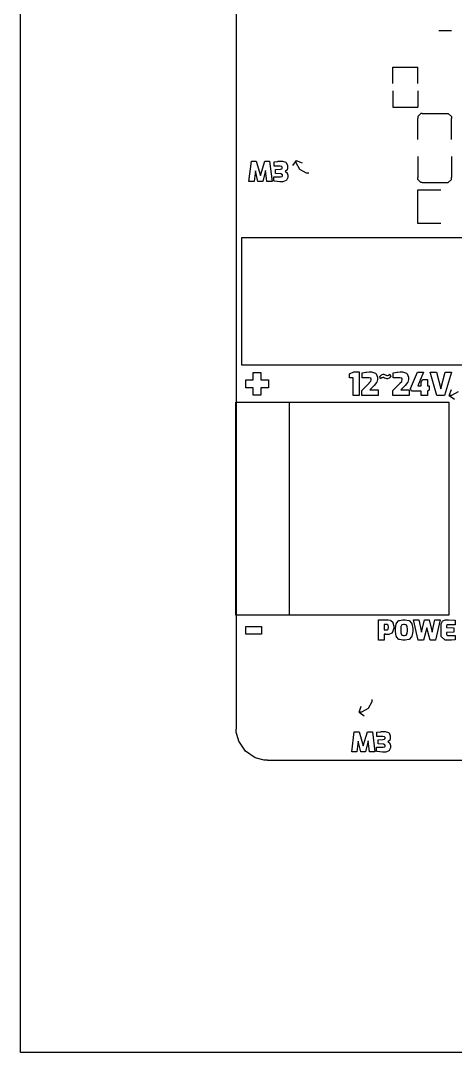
# Model space of a CAD drawing. Extents: x 0 to 132, y 0 to 98.
# Drawn here: x 0 to 20.74, y 0 to 49.2 of the extents above; entities that cross this region are included whole.
import ezdxf

# ---------------------------------------------------------------- set-up
doc = ezdxf.new("R2010")
doc.units = 0
doc.layers.get('0').update_dxf_attribs({"linetype": 'CONTINUOUS'})

msp = doc.modelspace()

# ---------------------------------------------------------------- linework, layer by layer
at = {"color": 7}
for p, q in [((0, 0), (0, 98.0694)), ((132.282, 0), (0, 0))]:
    msp.add_line(p, q, dxfattribs=at)
at = {"color": 0}
for p, q in [((10.2857, 82.7183), (10.2857, 15.4092)), ((19.9471, 48.7288), (20.5466, 48.7288)), ((17.7464, 46.9787), (18.9466, 46.9787)), ((17.7464, 46.2082), (17.7464, 46.9787)), ((18.9466, 46.2082), (18.9466, 46.9787)), ((17.7464, 45.8488), (17.7464, 45.0783)), ((18.9466, 45.8488), (18.9466, 45.0783)), ((17.7464, 45.0783), (18.9466, 45.0783)), ((19.0955, 44.7781), (18.9466, 44.6292)), ((19.1464, 44.7781), (19.0955, 44.7781)), ((19.1464, 44.7781), (20.3467, 44.7781)), ((20.3467, 44.7781), (20.3963, 44.7781)), ((20.3963, 44.7781), (20.5466, 44.6292)), ((18.9466, 44.6292), (18.9466, 44.5781)), ((18.9466, 44.5781), (18.9466, 44.5287)), ((18.9466, 43.5282), (18.9466, 44.5287)), ((20.5466, 44.6292), (20.5466, 44.5781)), ((20.5466, 44.5781), (20.5466, 44.5287)), ((20.5466, 43.5282), (20.5466, 44.5287)), ((10.892, 41.5286), (11.005, 42.4931)), ((11.005, 42.4931), (11.242, 42.4931)), ((11.242, 42.4931), (11.4432, 41.8151)), ((11.4432, 41.8151), (11.6403, 42.4931)), ((11.6403, 42.4931), (11.8746, 42.4931)), ((11.8746, 42.4931), (11.9917, 41.5286)), ((12.0923, 42.4656), (12.1088, 42.4699)), ((12.0923, 42.2631), (12.0923, 42.4656)), ((12.1088, 42.4699), (12.2701, 42.4917)), ((12.2701, 42.4917), (12.2852, 42.4931)), ((12.2852, 42.4931), (12.299, 42.496)), ((12.299, 42.496), (12.4465, 42.5027)), ((12.4465, 42.5027), (12.4616, 42.5016)), ((12.4616, 42.5016), (12.4823, 42.5016)), ((12.4823, 42.5016), (12.6463, 42.4505)), ((12.6463, 42.4505), (12.6587, 42.4409)), ((12.6587, 42.4409), (12.6697, 42.4311)), ((12.6697, 42.4311), (12.7303, 42.3016)), ((13.1465, 42.5291), (12.966, 42.2892)), ((13.1465, 42.5291), (13.4262, 42.4286)), ((13.1465, 42.4229), (13.1465, 42.5291)), ((13.3215, 42.1047), (13.1465, 42.4229)), ((18.9466, 42.7288), (18.9466, 41.7283)), ((20.5466, 42.7288), (20.5466, 41.7283)), ((11.1966, 42.0384), (11.1359, 41.5286)), ((11.3206, 41.5286), (11.1966, 42.0384)), ((11.6844, 42.0493), (11.5562, 41.5286)), ((11.7478, 41.5286), (11.6844, 42.0493)), ((12.3596, 42.2631), (12.0923, 42.2631)), ((12.1584, 42.11), (12.3803, 42.1252)), ((12.1584, 41.9171), (12.1584, 42.11)), ((12.3899, 41.9047), (12.1584, 41.9171)), ((12.3817, 42.2631), (12.3596, 42.2631)), ((12.3803, 42.1252), (12.3886, 42.1266)), ((12.4492, 42.2508), (12.3817, 42.2631)), ((12.3886, 42.1266), (12.452, 42.139)), ((12.4065, 41.9047), (12.3899, 41.9047)), ((12.4919, 41.8553), (12.4065, 41.9047)), ((12.4533, 42.248), (12.4492, 42.2508)), ((12.452, 42.139), (12.4561, 42.1404)), ((12.4575, 42.2451), (12.4533, 42.248)), ((12.4561, 42.1404), (12.4602, 42.1432)), ((12.4809, 42.2081), (12.4575, 42.2451)), ((12.4602, 42.1432), (12.4809, 42.1721)), ((12.4809, 42.194), (12.4809, 42.2081)), ((12.4809, 42.1816), (12.4809, 42.194)), ((12.4809, 42.1721), (12.4809, 42.1816)), ((12.4919, 41.8387), (12.4919, 41.8553)), ((12.4919, 41.8123), (12.4919, 41.8387)), ((12.6311, 42.0176), (12.6214, 42.0137)), ((12.6214, 42.0137), (12.6311, 42.0109)), ((12.7, 42.0702), (12.6311, 42.0176)), ((12.6311, 42.0109), (12.7069, 41.9474)), ((12.7055, 42.0769), (12.7, 42.0702)), ((12.7096, 42.0853), (12.7055, 42.0769)), ((12.7069, 41.9474), (12.7124, 41.9379)), ((12.7303, 42.164), (12.7096, 42.0853)), ((12.7124, 41.9379), (12.7165, 41.9294)), ((12.7165, 41.9294), (12.7427, 41.8331)), ((12.7303, 42.3016), (12.7303, 42.2575)), ((12.7303, 42.2575), (12.7303, 42.1915)), ((12.7303, 42.1915), (12.7303, 42.164)), ((12.7427, 41.8331), (12.7427, 41.7999)), ((13.6398, 41.9283), (13.3215, 42.1047)), ((13.7473, 41.9283), (13.6398, 41.9283)), ((11.1359, 41.5286), (10.892, 41.5286)), ((11.5562, 41.5286), (11.3206, 41.5286)), ((11.9917, 41.5286), (11.7478, 41.5286)), ((12.0799, 41.5562), (12.0799, 41.7601)), ((12.0799, 41.7601), (12.3651, 41.7601)), ((12.1088, 41.5505), (12.0799, 41.5562)), ((12.3665, 41.5202), (12.1088, 41.5505)), ((12.3651, 41.7601), (12.3886, 41.7601)), ((12.463, 41.5202), (12.3665, 41.5202)), ((12.3886, 41.7601), (12.4588, 41.7682)), ((12.4588, 41.7682), (12.463, 41.7696)), ((12.463, 41.7696), (12.4671, 41.7724)), ((12.5112, 41.5202), (12.463, 41.5202)), ((12.4671, 41.7724), (12.4919, 41.8028)), ((12.4919, 41.8028), (12.4919, 41.8123)), ((12.6573, 41.5756), (12.5112, 41.5202)), ((12.6697, 41.5851), (12.6573, 41.5756)), ((12.6807, 41.596), (12.6697, 41.5851)), ((12.7427, 41.7202), (12.6807, 41.596)), ((12.7427, 41.7999), (12.7427, 41.7643)), ((12.7427, 41.7643), (12.7427, 41.7202)), ((18.9466, 41.6789), (18.9466, 41.7283)), ((18.9466, 41.6292), (18.9466, 41.6789)), ((19.0955, 41.4789), (18.9466, 41.6292)), ((19.1464, 41.4789), (19.0955, 41.4789)), ((19.1464, 41.4789), (20.3467, 41.4789)), ((20.3467, 41.4789), (20.3963, 41.4789)), ((20.3963, 41.4789), (20.5466, 41.6292)), ((20.5466, 41.6789), (20.5466, 41.7283)), ((20.5466, 41.6292), (20.5466, 41.6789)), ((18.9466, 39.5277), (18.9466, 41.1275)), ((18.9466, 41.1275), (20.0477, 41.1275)), ((20.0477, 39.5277), (18.9466, 39.5277)), ((10.5558, 38.8634), (24.9067, 38.8634)), ((10.5558, 32.7684), (10.5558, 38.8634)), ((24.9067, 32.7684), (10.5558, 32.7684)), ((10.7377, 31.699), (10.7377, 32.0669)), ((10.7377, 32.0669), (11.0905, 32.0669)), ((11.0905, 32.0669), (11.0905, 32.4197)), ((11.0905, 32.4197), (11.4625, 32.4197)), ((11.4625, 32.4197), (11.4625, 32.0669)), ((11.4625, 32.0669), (11.8153, 32.0669)), ((11.8153, 32.0669), (11.8153, 31.699)), ((15.6807, 32.3619), (15.8888, 32.4528)), ((15.6807, 32.1758), (15.6807, 32.3619)), ((15.8557, 32.1758), (15.6807, 32.1758)), ((15.8557, 31.3283), (15.8557, 32.1758)), ((15.8888, 32.4528), (16.1478, 32.4528)), ((16.1478, 32.4528), (16.1478, 31.3283)), ((16.2925, 32.4073), (16.3091, 32.4115)), ((16.2925, 32.1758), (16.2925, 32.4073)), ((16.6122, 32.1758), (16.2925, 32.1758)), ((16.3091, 32.4115), (16.4621, 32.439)), ((16.4621, 32.439), (16.4772, 32.4404)), ((16.4772, 32.4404), (16.491, 32.4431)), ((16.491, 32.4431), (16.6233, 32.4528)), ((16.6315, 32.1758), (16.6122, 32.1758)), ((16.6233, 32.4528), (16.6688, 32.4528)), ((16.6936, 32.1579), (16.6315, 32.1758)), ((16.6315, 31.9236), (16.6949, 31.9994)), ((16.6688, 32.4528), (16.7349, 32.4528)), ((16.6991, 32.1538), (16.6936, 32.1579)), ((16.6949, 31.9994), (16.6991, 32.0063)), ((16.7032, 32.151), (16.6991, 32.1538)), ((16.6991, 32.0063), (16.7032, 32.0132)), ((16.7239, 32.1042), (16.7032, 32.151)), ((16.7032, 32.0132), (16.7239, 32.0697)), ((16.7239, 32.0876), (16.7239, 32.1042)), ((16.7239, 32.0697), (16.7239, 32.0876)), ((16.7349, 32.4528), (16.9237, 32.388)), ((16.9237, 32.388), (16.9375, 32.3742)), ((16.9375, 32.3742), (16.9499, 32.3619)), ((16.9499, 32.3619), (17.016, 32.1951)), ((17.016, 32.0931), (16.9816, 31.9664)), ((17.016, 32.1951), (17.016, 32.1386)), ((17.016, 32.1386), (17.016, 32.0931)), ((17.1304, 32.2241), (17.1359, 32.2323)), ((17.1717, 32.1248), (17.1304, 32.2241)), ((17.1359, 32.2323), (17.2007, 32.2985)), ((17.1772, 32.1303), (17.1717, 32.1248)), ((17.2296, 32.1648), (17.1772, 32.1303)), ((17.2007, 32.2985), (17.209, 32.3026)), ((17.209, 32.3026), (17.2158, 32.3081)), ((17.2158, 32.3081), (17.2889, 32.3357)), ((17.2351, 32.1662), (17.2296, 32.1648)), ((17.2393, 32.1689), (17.2351, 32.1662)), ((17.2806, 32.1786), (17.2393, 32.1689)), ((17.2957, 32.1786), (17.2806, 32.1786)), ((17.2889, 32.3357), (17.3137, 32.3357)), ((17.3123, 32.1786), (17.2957, 32.1786)), ((17.3619, 32.1593), (17.3123, 32.1786)), ((17.3137, 32.3357), (17.3247, 32.3357)), ((17.3247, 32.3357), (17.355, 32.3301)), ((17.355, 32.3301), (17.3591, 32.3288)), ((17.3591, 32.3288), (17.3619, 32.3274)), ((17.3619, 32.3274), (17.4101, 32.3081)), ((17.3716, 32.1551), (17.3619, 32.1593)), ((17.3784, 32.1538), (17.3716, 32.1551)), ((17.4336, 32.1345), (17.3784, 32.1538)), ((17.4101, 32.3081), (17.417, 32.3053)), ((17.417, 32.3053), (17.4253, 32.3026)), ((17.4253, 32.3026), (17.4721, 32.2833)), ((17.4377, 32.1331), (17.4336, 32.1345)), ((17.4405, 32.1317), (17.4377, 32.1331)), ((17.4708, 32.1248), (17.4405, 32.1317)), ((17.4832, 32.1248), (17.4708, 32.1248)), ((17.4721, 32.2833), (17.4887, 32.2833)), ((17.5052, 32.1248), (17.4832, 32.1248)), ((17.4887, 32.2833), (17.5052, 32.2833)), ((17.5052, 32.2833), (17.5493, 32.2985)), ((17.5727, 32.151), (17.5052, 32.1248)), ((17.5493, 32.2985), (17.5548, 32.3012)), ((17.5548, 32.3012), (17.5603, 32.304)), ((17.5603, 32.304), (17.6086, 32.3398)), ((17.5796, 32.1551), (17.5727, 32.151)), ((17.5865, 32.1607), (17.5796, 32.1551)), ((17.6458, 32.2254), (17.5865, 32.1607)), ((17.6086, 32.3398), (17.6127, 32.3439)), ((17.6127, 32.3439), (17.6513, 32.2323)), ((17.6513, 32.2323), (17.6458, 32.2254)), ((17.7726, 32.4073), (17.7877, 32.4115)), ((17.7726, 32.1758), (17.7726, 32.4073)), ((18.0909, 32.1758), (17.7726, 32.1758)), ((17.7877, 32.4115), (17.9407, 32.439)), ((17.9407, 32.439), (17.9558, 32.4404)), ((17.9558, 32.4404), (17.9696, 32.4431)), ((17.9696, 32.4431), (18.1019, 32.4528)), ((18.1102, 32.1758), (18.0909, 32.1758)), ((18.1019, 32.4528), (18.146, 32.4528)), ((18.1088, 31.9236), (18.1749, 31.9994)), ((18.1722, 32.1579), (18.1102, 32.1758)), ((18.146, 32.4528), (18.2135, 32.4528)), ((18.1777, 32.1538), (18.1722, 32.1579)), ((18.1749, 31.9994), (18.1791, 32.0063)), ((18.1818, 32.151), (18.1777, 32.1538)), ((18.1791, 32.0063), (18.1832, 32.0132)), ((18.2053, 32.1042), (18.1818, 32.151)), ((18.1832, 32.0132), (18.2053, 32.0697)), ((18.2053, 32.0876), (18.2053, 32.1042)), ((18.2053, 32.0697), (18.2053, 32.0876)), ((18.2135, 32.4528), (18.4023, 32.388)), ((18.4023, 32.388), (18.4161, 32.3742)), ((18.4161, 32.3742), (18.4285, 32.3619)), ((18.4285, 32.3619), (18.4947, 32.1951)), ((18.4947, 32.0931), (18.4602, 31.9664)), ((18.4947, 32.1951), (18.4947, 32.1386)), ((18.4947, 32.1386), (18.4947, 32.0931)), ((18.5994, 31.6659), (18.9218, 32.4431)), ((18.9218, 32.4431), (19.2181, 32.4431)), ((19.2181, 32.4431), (18.9439, 31.7803)), ((19.112, 31.9443), (19.1671, 32.0904)), ((19.1671, 32.0904), (19.4042, 32.0904)), ((19.4042, 32.0904), (19.4042, 31.7803)), ((19.8562, 31.3283), (19.5254, 32.4431)), ((19.5254, 32.4431), (19.8286, 32.4431)), ((19.8286, 32.4431), (20.0394, 31.6453)), ((20.0394, 31.6453), (20.2517, 32.4431)), ((20.5493, 32.4431), (20.2186, 31.3283)), ((20.2517, 32.4431), (20.5493, 32.4431)), ((11.0905, 31.699), (10.7377, 31.699)), ((11.0905, 31.3449), (11.0905, 31.699)), ((11.8153, 31.699), (11.4625, 31.699)), ((11.4625, 31.699), (11.4625, 31.3449)), ((16.2746, 31.5584), (16.6233, 31.914)), ((16.2746, 31.3283), (16.2746, 31.5584)), ((16.6233, 31.914), (16.6315, 31.9236)), ((16.8506, 31.7845), (16.6577, 31.5888)), ((16.6577, 31.5888), (17.0463, 31.5888)), ((16.8644, 31.7996), (16.8506, 31.7845)), ((16.9692, 31.9402), (16.8644, 31.7996)), ((16.9761, 31.9526), (16.9692, 31.9402)), ((16.9816, 31.9664), (16.9761, 31.9526)), ((17.0463, 31.5888), (17.0463, 31.3283)), ((17.7533, 31.5584), (18.1005, 31.914)), ((17.7533, 31.3283), (17.7533, 31.5584)), ((18.1005, 31.914), (18.1088, 31.9236)), ((18.3293, 31.7845), (18.1391, 31.5888)), ((18.1391, 31.5888), (18.525, 31.5888)), ((18.3431, 31.7996), (18.3293, 31.7845)), ((18.4464, 31.9402), (18.3431, 31.7996)), ((18.4533, 31.9526), (18.4464, 31.9402)), ((18.4602, 31.9664), (18.4533, 31.9526)), ((18.525, 31.5888), (18.525, 31.3283)), ((18.649, 31.5336), (18.5994, 31.6659)), ((19.112, 31.5336), (18.649, 31.5336)), ((18.9439, 31.7803), (19.112, 31.7803)), ((19.112, 31.7803), (19.112, 31.9443)), ((19.112, 31.3283), (19.112, 31.5336)), ((19.4042, 31.7803), (19.4923, 31.7803)), ((19.4923, 31.5791), (19.4042, 31.5336)), ((19.4042, 31.5336), (19.4042, 31.3283)), ((19.4923, 31.7803), (19.4923, 31.5791)), ((20.4459, 31.3283), (20.5466, 31.6081)), ((20.8704, 31.5047), (20.5521, 31.3283)), ((10.2664, 31.0086), (20.4266, 31.0086)), ((10.2664, 20.8484), (10.2664, 31.0086)), ((11.4625, 31.3449), (11.0905, 31.3449)), ((12.8061, 31.0086), (12.8061, 20.8484)), ((16.1478, 31.3283), (15.8557, 31.3283)), ((17.0463, 31.3283), (16.2746, 31.3283)), ((18.525, 31.3283), (17.7533, 31.3283)), ((19.4042, 31.3283), (19.112, 31.3283)), ((20.2186, 31.3283), (19.8562, 31.3283)), ((20.4266, 31.0086), (20.4266, 20.8484)), ((20.4459, 31.3283), (20.6871, 31.1492)), ((20.5521, 31.3283), (20.4459, 31.3283)), ((20.4266, 20.8484), (10.2664, 20.8484)), ((10.7377, 20.3095), (11.4928, 20.3095)), ((10.7377, 19.9388), (10.7377, 20.3095)), ((11.4928, 20.3095), (11.4928, 19.9388)), ((17.0767, 19.6591), (17.0767, 20.6251)), ((17.0767, 20.6251), (17.5011, 20.6251)), ((17.4763, 20.3991), (17.3316, 20.3991)), ((17.3316, 20.3991), (17.3316, 20.1497)), ((17.4873, 20.3991), (17.4763, 20.3991)), ((17.5245, 20.3743), (17.4873, 20.3991)), ((17.4887, 20.1497), (17.5273, 20.1759)), ((17.5011, 20.6251), (17.5369, 20.6251)), ((17.5273, 20.3688), (17.5245, 20.3743)), ((17.5286, 20.3647), (17.5273, 20.3688)), ((17.5273, 20.1759), (17.53, 20.18)), ((17.5424, 20.2999), (17.5286, 20.3647)), ((17.53, 20.18), (17.5314, 20.1855)), ((17.5314, 20.1855), (17.5424, 20.2544)), ((17.5369, 20.6251), (17.6348, 20.6044)), ((17.5424, 20.2765), (17.5424, 20.2999)), ((17.5424, 20.2544), (17.5424, 20.2765)), ((17.6348, 20.6044), (17.6458, 20.5989)), ((17.6458, 20.5989), (17.6554, 20.5948)), ((17.6554, 20.5948), (17.745, 20.5121)), ((17.796, 20.2089), (17.7271, 20.0091)), ((17.745, 20.5121), (17.7533, 20.4997)), ((17.7533, 20.4997), (17.7602, 20.4873)), ((17.7602, 20.4873), (17.796, 20.3316)), ((17.796, 20.3316), (17.796, 20.2792)), ((17.796, 20.2792), (17.796, 20.2089)), ((17.8773, 20.2186), (17.9131, 20.4322)), ((17.8773, 20.1414), (17.8773, 20.2186)), ((17.9131, 20.4322), (17.92, 20.4501)), ((17.92, 20.4501), (17.9269, 20.468)), ((17.9269, 20.468), (18.0399, 20.5893)), ((18.0399, 20.5893), (18.0551, 20.5948)), ((18.0551, 20.5948), (18.0689, 20.6017)), ((18.0689, 20.6017), (18.2342, 20.632)), ((18.1391, 20.304), (18.1295, 20.1827)), ((18.1295, 20.1827), (18.1295, 20.1414)), ((18.1419, 20.3123), (18.1391, 20.304)), ((18.1433, 20.3219), (18.1419, 20.3123)), ((18.1818, 20.3853), (18.1433, 20.3219)), ((18.1874, 20.3881), (18.1818, 20.3853)), ((18.1929, 20.3922), (18.1874, 20.3881)), ((18.2631, 20.406), (18.1929, 20.3922)), ((18.2342, 20.632), (18.2893, 20.632)), ((18.2893, 20.406), (18.2631, 20.406)), ((18.2893, 20.632), (18.3472, 20.632)), ((18.3128, 20.406), (18.2893, 20.406)), ((18.3844, 20.3922), (18.3128, 20.406)), ((18.3472, 20.632), (18.5098, 20.6017)), ((18.3899, 20.3881), (18.3844, 20.3922)), ((18.3954, 20.3853), (18.3899, 20.3881)), ((18.4354, 20.3219), (18.3954, 20.3853)), ((18.4381, 20.3123), (18.4354, 20.3219)), ((18.4395, 20.304), (18.4381, 20.3123)), ((18.4519, 20.1841), (18.4395, 20.304)), ((18.4519, 20.1414), (18.4519, 20.1841)), ((18.5098, 20.6017), (18.525, 20.5948)), ((18.525, 20.5948), (18.5388, 20.5893)), ((18.5388, 20.5893), (18.649, 20.468)), ((18.649, 20.468), (18.6573, 20.4501)), ((18.6573, 20.4501), (18.6642, 20.4322)), ((18.6642, 20.4322), (18.7027, 20.2144)), ((18.7027, 20.2144), (18.7027, 20.1414)), ((18.9563, 19.6591), (18.7358, 20.6251)), ((18.7358, 20.6251), (18.9976, 20.6251)), ((18.9976, 20.6251), (19.1175, 20.0381)), ((19.1175, 20.0381), (19.2622, 20.6251)), ((19.3766, 20.2489), (19.2112, 19.6591)), ((19.2622, 20.6251), (19.4882, 20.6251)), ((19.5392, 19.6591), (19.3766, 20.2489)), ((19.4882, 20.6251), (19.6301, 20.0381)), ((19.6301, 20.0381), (19.7514, 20.6251)), ((19.7514, 20.6251), (20.0105, 20.6251)), ((20.0105, 20.6251), (19.79, 19.6591)), ((20.0574, 20.4322), (20.1152, 20.5603)), ((20.0574, 20.3853), (20.0574, 20.4322)), ((20.0574, 19.881), (20.0574, 20.3853)), ((20.1152, 20.5603), (20.1276, 20.5686)), ((20.1276, 20.5686), (20.1386, 20.5782)), ((20.1386, 20.5782), (20.2585, 20.6251)), ((20.2585, 20.6251), (20.2985, 20.6251)), ((20.2985, 20.6251), (20.4046, 20.6251)), ((20.3605, 20.3908), (20.3109, 20.3495)), ((20.3109, 20.3495), (20.3109, 20.3357)), ((20.3109, 20.3357), (20.3109, 20.2544)), ((20.3109, 20.2544), (20.6582, 20.2406)), ((20.377, 20.3908), (20.3605, 20.3908)), ((20.7243, 20.3908), (20.377, 20.3908)), ((20.4046, 20.6251), (20.6912, 20.6086)), ((20.6582, 20.2406), (20.6582, 20.0408)), ((20.6912, 20.6086), (20.7243, 20.6044)), ((20.7243, 20.6044), (20.7243, 20.3908)), ((11.4928, 19.9388), (10.7377, 19.9388)), ((17.3316, 20.1497), (17.4763, 20.1497)), ((17.3454, 19.9485), (17.3316, 19.9485)), ((17.3316, 19.9485), (17.3316, 19.6591)), ((17.3867, 19.9388), (17.3454, 19.9485)), ((17.3977, 19.9361), (17.3867, 19.9388)), ((17.4074, 19.9347), (17.3977, 19.9361)), ((17.4859, 19.9237), (17.4074, 19.9347)), ((17.4763, 20.1497), (17.4887, 20.1497)), ((17.5162, 19.9237), (17.4859, 19.9237)), ((17.5617, 19.9237), (17.5162, 19.9237)), ((17.7009, 19.9857), (17.5617, 19.9237)), ((17.7147, 19.9967), (17.7009, 19.9857)), ((17.7271, 20.0091), (17.7147, 19.9967)), ((17.8773, 20.0697), (17.8773, 20.1414)), ((17.9131, 19.852), (17.8773, 20.0697)), ((17.92, 19.8341), (17.9131, 19.852)), ((17.9269, 19.8176), (17.92, 19.8341)), ((18.0399, 19.6963), (17.9269, 19.8176)), ((18.0551, 19.6894), (18.0399, 19.6963)), ((18.0689, 19.6839), (18.0551, 19.6894)), ((18.2301, 19.6522), (18.0689, 19.6839)), ((18.1295, 20.1414), (18.1295, 20.1015)), ((18.1295, 20.1015), (18.1391, 19.9871)), ((18.1391, 19.9871), (18.1419, 19.9774)), ((18.1419, 19.9774), (18.1433, 19.9692)), ((18.1433, 19.9692), (18.1846, 19.903)), ((18.1846, 19.903), (18.1901, 19.8989)), ((18.1901, 19.8989), (18.1956, 19.8961)), ((18.1956, 19.8961), (18.2659, 19.8782)), ((18.2659, 19.8782), (18.2893, 19.8782)), ((18.2893, 19.8782), (18.3141, 19.8782)), ((18.3141, 19.8782), (18.3844, 19.8961)), ((18.5098, 19.6839), (18.3444, 19.6522)), ((18.3844, 19.8961), (18.3899, 19.8989)), ((18.3899, 19.8989), (18.3954, 19.903)), ((18.3954, 19.903), (18.434, 19.9692)), ((18.434, 19.9692), (18.4368, 19.9774)), ((18.4368, 19.9774), (18.4381, 19.9871)), ((18.4381, 19.9871), (18.4519, 20.1028)), ((18.4519, 20.1028), (18.4519, 20.1414)), ((18.525, 19.6894), (18.5098, 19.6839)), ((18.5388, 19.6963), (18.525, 19.6894)), ((18.649, 19.8176), (18.5388, 19.6963)), ((18.6573, 19.8341), (18.649, 19.8176)), ((18.6642, 19.852), (18.6573, 19.8341)), ((18.7027, 20.0656), (18.6642, 19.852)), ((18.7027, 20.1414), (18.7027, 20.0656)), ((20.0574, 19.8245), (20.0574, 19.881)), ((20.2489, 19.6522), (20.0574, 19.8245)), ((20.6582, 20.0408), (20.3109, 20.0284)), ((20.3109, 20.0284), (20.3109, 19.954)), ((20.3109, 19.954), (20.3109, 19.9416)), ((20.3109, 19.9416), (20.3233, 19.9071)), ((20.3233, 19.9071), (20.3261, 19.903)), ((20.3261, 19.903), (20.3274, 19.9016)), ((20.3274, 19.9016), (20.3564, 19.8878)), ((20.3564, 19.8878), (20.366, 19.8878)), ((20.366, 19.8878), (20.7243, 19.8878)), ((20.7243, 19.8878), (20.7243, 19.6742)), ((17.3316, 19.6591), (17.0767, 19.6591)), ((18.2893, 19.6522), (18.2301, 19.6522)), ((18.3444, 19.6522), (18.2893, 19.6522)), ((19.2112, 19.6591), (18.9563, 19.6591)), ((19.79, 19.6591), (19.5392, 19.6591)), ((20.3137, 19.6522), (20.2489, 19.6522)), ((20.3619, 19.6522), (20.3137, 19.6522)), ((20.5093, 19.6564), (20.3619, 19.6522)), ((20.5286, 19.6564), (20.5093, 19.6564)), ((20.5479, 19.6577), (20.5286, 19.6564)), ((20.7105, 19.6729), (20.5479, 19.6577)), ((20.7243, 19.6742), (20.7105, 19.6729)), ((16.7459, 16.8286), (16.7459, 16.7239)), ((16.1465, 16.2292), (16.2471, 16.5089)), ((16.5695, 16.4055), (16.2512, 16.2292)), ((16.7459, 16.7239), (16.5695, 16.4055)), ((16.1465, 16.2292), (16.3862, 16.0486)), ((16.2512, 16.2292), (16.1465, 16.2292)), ((10.2857, 15.4092), (10.2857, 15.4092)), ((10.2857, 15.4092), (10.2857, 15.4079)), ((10.2857, 15.2645), (10.2857, 15.4079)), ((10.2857, 15.4079), (10.2857, 15.4079)), ((10.4014, 14.8332), (10.2857, 15.2645)), ((15.7909, 14.3288), (15.9053, 15.2935)), ((15.9053, 15.2935), (16.1423, 15.2935)), ((16.1423, 15.2935), (16.3421, 14.6155)), ((16.3421, 14.6155), (16.5406, 15.2935)), ((16.5406, 15.2935), (16.7749, 15.2935)), ((16.7749, 15.2935), (16.8906, 14.3288)), ((16.9926, 15.2659), (17.0091, 15.2701)), ((16.9926, 15.0633), (16.9926, 15.2659)), ((17.0091, 15.2701), (17.1704, 15.2921)), ((17.1704, 15.2921), (17.1855, 15.2935)), ((17.1855, 15.2935), (17.1993, 15.2962)), ((17.1993, 15.2962), (17.3454, 15.3031)), ((17.3454, 15.3031), (17.3605, 15.3017)), ((17.3605, 15.3017), (17.3812, 15.3017)), ((17.3812, 15.3017), (17.5466, 15.2508)), ((10.7184, 14.3619), (10.4014, 14.8332)), ((16.0969, 14.8387), (16.0348, 14.3288)), ((16.2209, 14.3288), (16.0969, 14.8387)), ((16.5833, 14.8498), (16.4565, 14.3288)), ((16.6467, 14.3288), (16.5833, 14.8498)), ((17.2599, 15.0633), (16.9926, 15.0633)), ((17.0587, 14.9104), (17.2792, 14.9255)), ((17.0587, 14.7175), (17.0587, 14.9104)), ((17.282, 15.0633), (17.2599, 15.0633)), ((17.2792, 14.9255), (17.2875, 14.9269)), ((17.3495, 15.0496), (17.282, 15.0633)), ((17.2875, 14.9269), (17.3523, 14.9393)), ((17.3536, 15.0468), (17.3495, 15.0496)), ((17.3523, 14.9393), (17.3564, 14.9407)), ((17.3578, 15.0454), (17.3536, 15.0468)), ((17.3564, 14.9407), (17.3605, 14.9435)), ((17.3812, 15.0082), (17.3578, 15.0454)), ((17.3605, 14.9435), (17.3812, 14.9724)), ((17.3812, 14.9944), (17.3812, 15.0082)), ((17.3812, 14.982), (17.3812, 14.9944)), ((17.3812, 14.9724), (17.3812, 14.982)), ((17.5314, 14.818), (17.5218, 14.8139)), ((17.5218, 14.8139), (17.5314, 14.8112)), ((17.6003, 14.8704), (17.5314, 14.818)), ((17.5314, 14.8112), (17.6072, 14.7478)), ((17.5466, 15.2508), (17.5589, 15.2411)), ((17.5589, 15.2411), (17.57, 15.2315)), ((17.57, 15.2315), (17.6306, 15.1019)), ((17.6044, 14.8773), (17.6003, 14.8704)), ((17.6086, 14.8856), (17.6044, 14.8773)), ((17.6306, 14.9641), (17.6086, 14.8856)), ((17.6306, 15.1019), (17.6306, 15.0578)), ((17.6306, 15.0578), (17.6306, 14.9917)), ((17.6306, 14.9917), (17.6306, 14.9641)), ((11.1897, 14.045), (10.7184, 14.3619)), ((16.0348, 14.3288), (15.7909, 14.3288)), ((16.4565, 14.3288), (16.2209, 14.3288)), ((16.8906, 14.3288), (16.6467, 14.3288)), ((16.9802, 14.3564), (16.9802, 14.5603)), ((16.9802, 14.5603), (17.2641, 14.5603)), ((17.0091, 14.3509), (16.9802, 14.3564)), ((17.2668, 14.3206), (17.0091, 14.3509)), ((17.2902, 14.705), (17.0587, 14.7175)), ((17.2641, 14.5603), (17.2889, 14.5603)), ((17.3633, 14.3206), (17.2668, 14.3206)), ((17.2889, 14.5603), (17.3591, 14.5686)), ((17.3068, 14.705), (17.2902, 14.705)), ((17.3922, 14.6554), (17.3068, 14.705)), ((17.3591, 14.5686), (17.3633, 14.57)), ((17.3633, 14.57), (17.3674, 14.5728)), ((17.4115, 14.3206), (17.3633, 14.3206)), ((17.3674, 14.5728), (17.3922, 14.6031)), ((17.3922, 14.6389), (17.3922, 14.6554)), ((17.3922, 14.6127), (17.3922, 14.6389)), ((17.3922, 14.6031), (17.3922, 14.6127)), ((17.5576, 14.3743), (17.4115, 14.3206)), ((17.57, 14.3839), (17.5576, 14.3743)), ((17.581, 14.395), (17.57, 14.3839)), ((17.643, 14.5204), (17.581, 14.395)), ((17.6072, 14.7478), (17.6127, 14.7381)), ((17.6127, 14.7381), (17.6168, 14.7298)), ((17.6168, 14.7298), (17.643, 14.6334)), ((17.643, 14.6334), (17.643, 14.6003)), ((17.643, 14.6003), (17.643, 14.5645)), ((17.643, 14.5645), (17.643, 14.5204)), ((11.6224, 13.9278), (11.1897, 14.045)), ((11.7671, 13.9278), (11.6224, 13.9278)), ((11.7671, 13.9278), (109.555, 13.9278))]:
    msp.add_line(p, q, dxfattribs=at)

doc.saveas('drawing.dxf')
